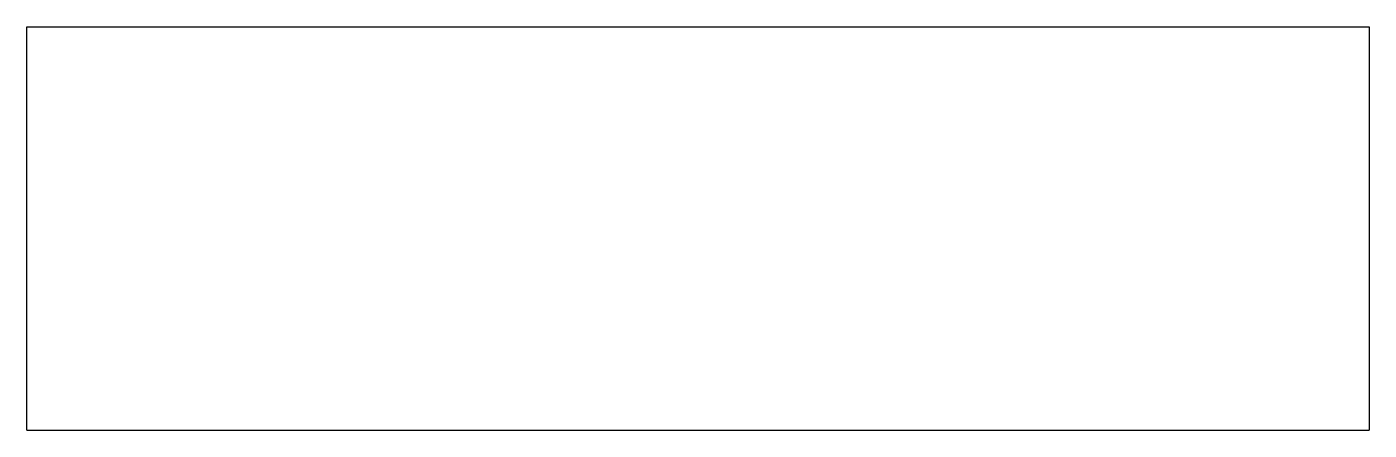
# Model space of a CAD drawing. Header units: millimetres. Extents: x -5000 to 5000, y -1000 to 2000.
import ezdxf

# ---------------------------------------------------------------- set-up
doc = ezdxf.new("R2010")
doc.units = ezdxf.units.MM

msp = doc.modelspace()

# ---------------------------------------------------------------- linework, layer by layer
for p, q in [((-5000, -1000), (-5000, 2000)), ((-5000, 2000), (5000, 2000)), ((5000, 2000), (5000, -1000)), ((-5000, -1000), (5000, -1000))]:
    msp.add_line(p, q)

doc.saveas('drawing.dxf')
